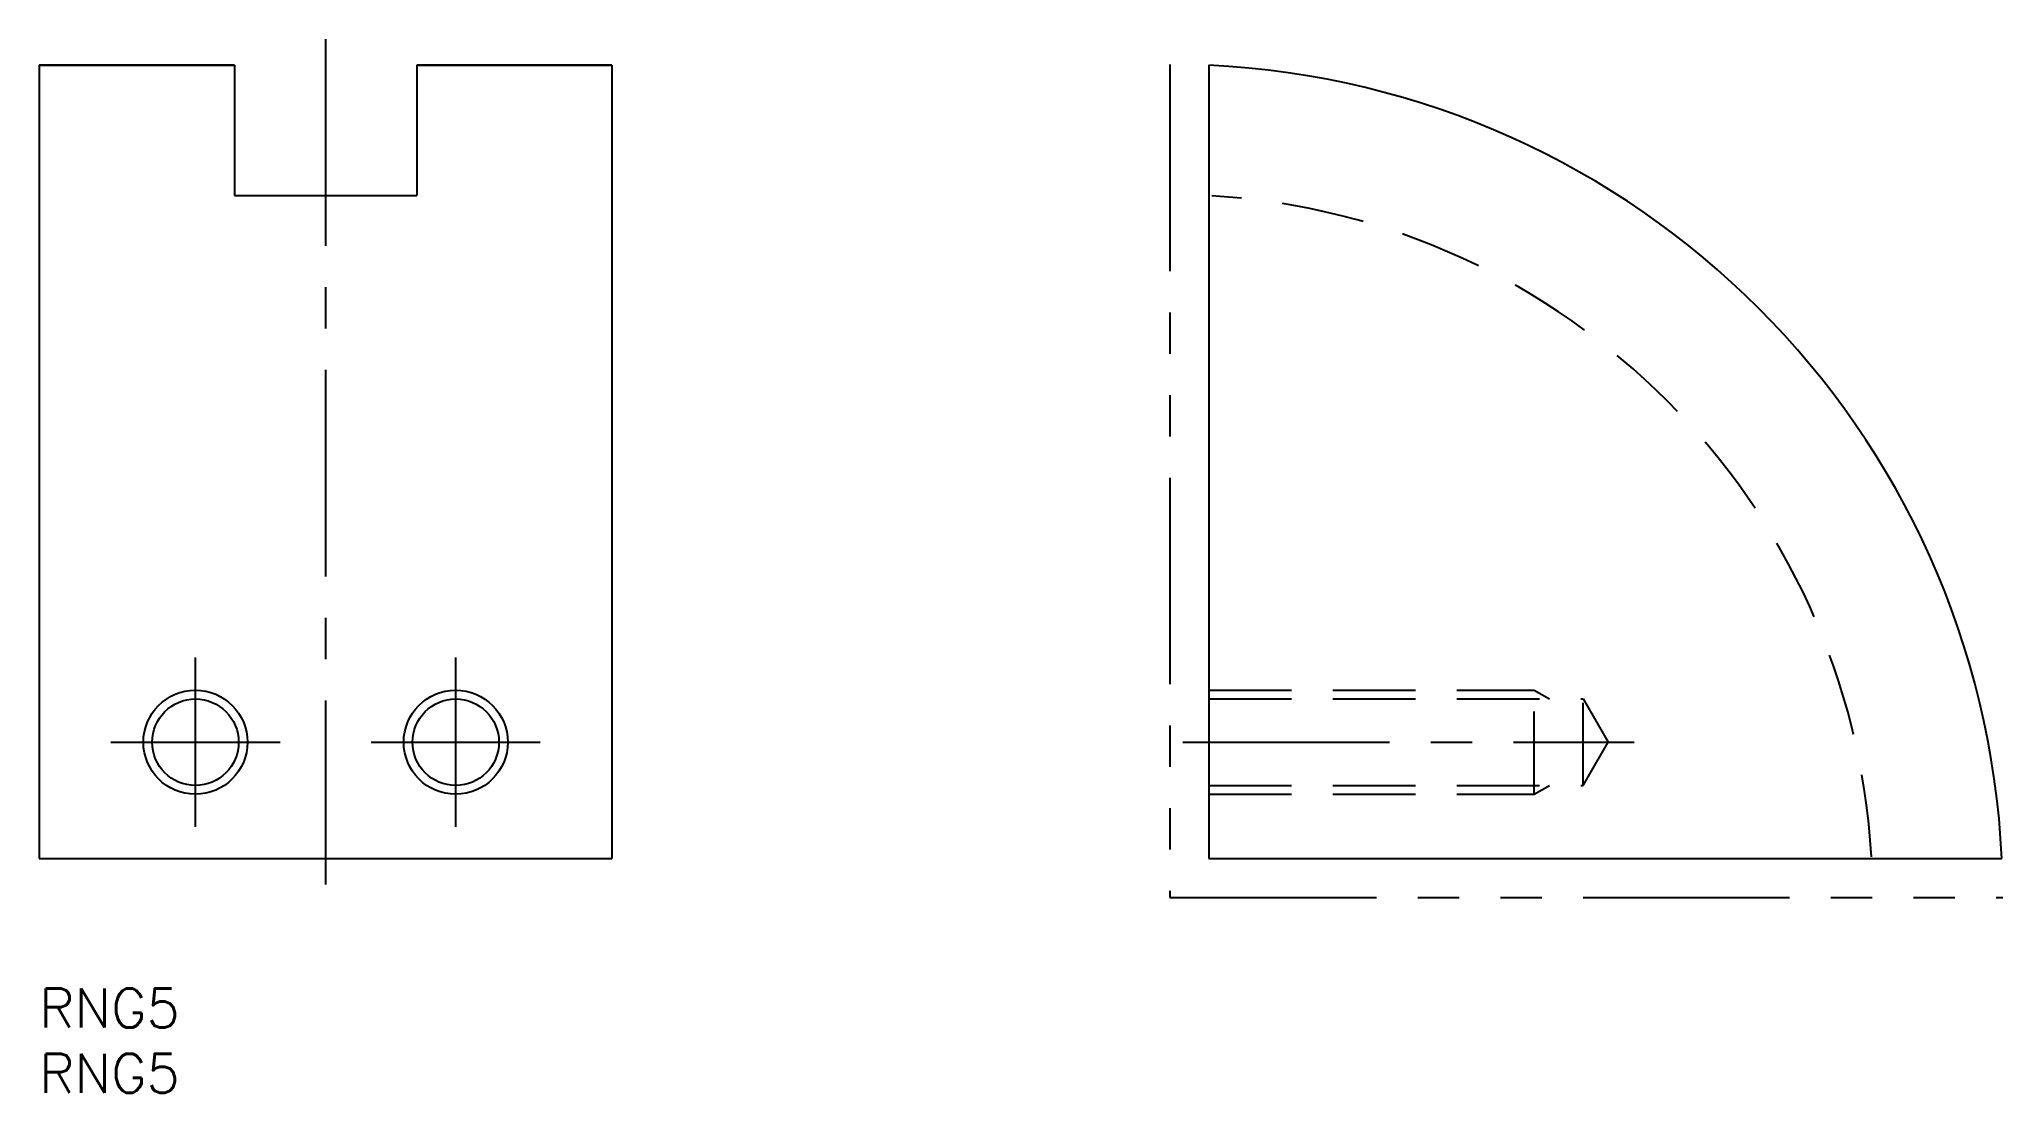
# Model space of a CAD drawing. Extents: x 0 to 151, y -8 to 73.
import ezdxf

# ---------------------------------------------------------------- set-up
doc = ezdxf.new("R2010")
doc.units = 0
doc.header["$LTSCALE"] = 0.5
for name, pattern in [('CENTER', [50.8, 31.75, -6.35, 6.35, -6.35]), ('DASHED', [19.05, 12.7, -6.35]), ('PHANTOM', [63.5, 31.75, -6.35, 6.35, -6.35, 6.35, -6.35])]:
    doc.linetypes.add(name, pattern=pattern)
for name, color, linetype in [('MSM_CENTER', 1, 'CENTER'), ('MSM_CONTINUOUS', 7, 'CONTINUOUS'), ('MSM_DASHED', 4, 'DASHED'), ('MSM_IMAGINARY', 6, 'PHANTOM'), ('MSM_NARROW', 5, 'CONTINUOUS'), ('MSM_PART_NUMBER', 7, 'CONTINUOUS')]:
    doc.layers.add(name, color=color, linetype=linetype)
doc.styles.get("Standard").update_dxf_attribs({"font": 'txt.shx', "height": 3, "bigfont": 'bigfont.shx'})

# ---------------------------------------------------------------- blocks, each defined once
blk = doc.blocks.new('*U10')
at = {"layer": 'MSM_PART_NUMBER'}
blk.add_text('RNG5', height=3, dxfattribs=at).set_placement((0, -3))
blk = doc.blocks.new('*U11')
at = {"layer": 'MSM_PART_NUMBER'}
blk.add_text('RNG5', height=3, dxfattribs=at).set_placement((0, -8))

msp = doc.modelspace()

# ---------------------------------------------------------------- linework, layer by layer
at = {"layer": 'MSM_CENTER'}
for p, q in [((22, 72.93), (22, 8)), ((12, 12.43), (12, 25.43)), ((32, 12.43), (32, 25.43)), ((5.5, 18.93), (18.5, 18.93)), ((25.5, 18.93), (38.5, 18.93)), ((87.87, 18.93), (122.54, 18.93))]:
    msp.add_line(p, q, dxfattribs=at)
at = {"layer": 'MSM_CONTINUOUS'}
for p, q in [((0, 70.93), (15, 70.93)), ((0, 70.93), (0, 10)), ((15, 70.93), (0, 70.93)), ((15, 70.93), (15, 60.93)), ((29, 70.93), (29, 60.93)), ((29, 70.93), (44, 70.93)), ((44, 70.93), (29, 70.93)), ((44, 70.93), (44, 10)), ((89.87, 70.93), (89.87, 10)), ((89.87, 66.92), (89.87, 10)), ((15, 60.93), (29, 60.93)), ((0, 10), (44, 10)), ((89.87, 10), (150.8, 10))]:
    msp.add_line(p, q, dxfattribs=at)
for centre in [(12, 18.93), (32, 18.93)]:
    msp.add_circle(centre, 3.32, dxfattribs=at)
msp.add_arc((86.87, 7), 64, 2.6867, 87.3133, dxfattribs=at)
at = {"layer": 'MSM_DASHED'}
for p, q in [((89.87, 22.93), (114.87, 22.93)), ((114.87, 14.93), (114.87, 22.93)), ((114.87, 22.93), (116.04, 22.25)), ((89.87, 22.25), (118.62, 22.25)), ((118.62, 15.61), (118.62, 22.25)), ((118.62, 22.25), (120.54, 18.93)), ((118.62, 15.61), (120.54, 18.93)), ((89.87, 15.61), (118.62, 15.61)), ((114.87, 14.93), (116.04, 15.61)), ((89.87, 14.93), (114.87, 14.93))]:
    msp.add_line(p, q, dxfattribs=at)
msp.add_arc((86.87, 7), 54, 3.3074, 86.5602, dxfattribs=at)
at = {"layer": 'MSM_IMAGINARY'}
for p, q in [((86.87, 71), (86.87, 7)), ((86.87, 7), (150.87, 7))]:
    msp.add_line(p, q, dxfattribs=at)
at = {"layer": 'MSM_NARROW'}
for centre in [(12, 18.93), (32, 18.93)]:
    msp.add_circle(centre, 4, dxfattribs=at)

# ---------------------------------------------------------------- block references
at = {"layer": 'MSM_CONTINUOUS'}
for name in ['*U10', '*U11']:
    msp.add_blockref(name, (0, 0), dxfattribs=at)

doc.saveas('drawing.dxf')
